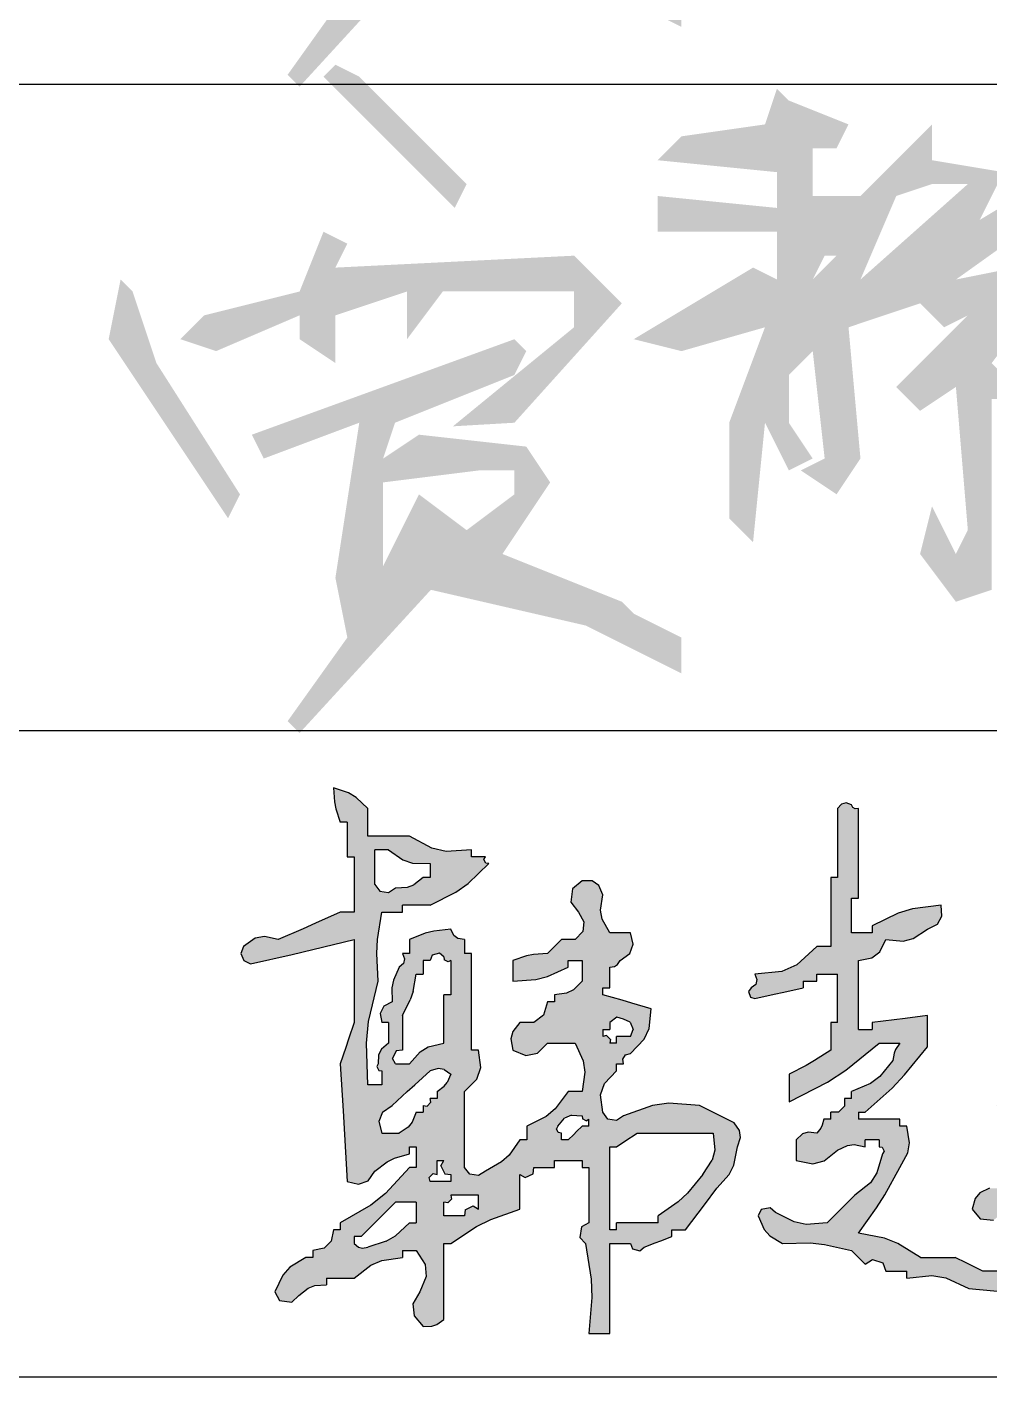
# Model space of a CAD drawing. Extents: x 5026138 to 10158928, y -750500 to -363337.
# Drawn here: x 5030397 to 5031365, y -421410 to -420052 of the extents above; entities that cross this region are included whole.
import ezdxf

# ---------------------------------------------------------------- set-up
doc = ezdxf.new("R2010")
doc.units = 0
doc.header["$LTSCALE"] = 1000
doc.header["$MEASUREMENT"] = 0
doc.layers.get('0').update_dxf_attribs({"linetype": 'CONTINUOUS'})

# ---------------------------------------------------------------- blocks, each defined once
blk = doc.blocks.new('韩超')
h = blk.add_hatch(color=256)
h.dxf.hatch_style = 1
h.paths.add_polyline_path([(0.787849, 0.514197), (0.777955, 0.527898), (0.77346, 0.562754), (0.78123, 0.586063), (0.805739, 0.61125), (0.805739, 0.625142), (0.819631, 0.625142), (0.818004, 0.635027), (0.823773, 0.643681), (0.833523, 0.64598), (0.860867, 0.674873), (0.870953, 0.696725), (0.875199, 0.736279), (0.836353, 0.74757), (0.816903, 0.753127), (0.777955, 0.764063), (0.777955, 0.777955), (0.791847, 0.777955), (0.791847, 0.819631), (0.801775, 0.820971), (0.80763, 0.824875), (0.812685, 0.833523), (0.832189, 0.847055), (0.839321, 0.866071), (0.833523, 0.889091), (0.791847, 0.889091), (0.776856, 0.916298), (0.7735, 0.934755), (0.777955, 0.965498), (0.770329, 0.984025), (0.756314, 0.993368), (0.736279, 0.993282), (0.716867, 0.977277), (0.713907, 0.950644), (0.729333, 0.930768), (0.740061, 0.911103), (0.737625, 0.891618), (0.722387, 0.875199), (0.694603, 0.875199), (0.683489, 0.864086), (0.677932, 0.858529), (0.666819, 0.847415), (0.638572, 0.845181), (0.624291, 0.842325), (0.597358, 0.833523), (0.597358, 0.791847), (0.643081, 0.794876), (0.666726, 0.800787), (0.708495, 0.819631), (0.708495, 0.833523), (0.736279, 0.833523), (0.736279, 0.791847), (0.718733, 0.774249), (0.705317, 0.767541), (0.680711, 0.764063), (0.680711, 0.750171), (0.666819, 0.750171), (0.658732, 0.72359), (0.639033, 0.708815), (0.61125, 0.708495), (0.596777, 0.690733), (0.592946, 0.675409), (0.597358, 0.652926), (0.623512, 0.642026), (0.64687, 0.646697), (0.666819, 0.666819), (0.722387, 0.666819), (0.738834, 0.631134), (0.742077, 0.608437), (0.736279, 0.569574), (0.708495, 0.569574), (0.682162, 0.535076), (0.663824, 0.519794), (0.625142, 0.500114), (0.625142, 0.47233), (0.61125, 0.47233), (0.589715, 0.441777), (0.574435, 0.428025), (0.54179, 0.409816), (0.527664, 0.400538), (0.510468, 0.403404), (0.500114, 0.416762), (0.500114, 0.569574), (0.524623, 0.594762), (0.532393, 0.618071), (0.527898, 0.652926), (0.514006, 0.652926), (0.514006, 0.847415), (0.500114, 0.847415), (0.500114, 0.875199), (0.486416, 0.877514), (0.478388, 0.883536), (0.47233, 0.896037), (0.438162, 0.892345), (0.420863, 0.888021), (0.388977, 0.875199), (0.388977, 0.847415), (0.375085, 0.847415), (0.379444, 0.836821), (0.376971, 0.826928), (0.368139, 0.819631), (0.356965, 0.793593), (0.353947, 0.778504), (0.354247, 0.750171), (0.337644, 0.741703), (0.330222, 0.726858), (0.333409, 0.708495), (0.347301, 0.708495), (0.347301, 0.666819), (0.332737, 0.655189), (0.327028, 0.643772), (0.326463, 0.625142), (0.32344, 0.619715), (0.327253, 0.612088), (0.333409, 0.61125), (0.333409, 0.583466), (0.305625, 0.583466), (0.302565, 0.667178), (0.306887, 0.710398), (0.326463, 0.791847), (0.3234, 0.8474), (0.32482, 0.875797), (0.333409, 0.930768), (0.375085, 0.930768), (0.375085, 0.94466), (0.430654, 0.94466), (0.482374, 0.970498), (0.50707, 0.987931), (0.548736, 1.028012), (0.542559, 1.028676), (0.538615, 1.036564), (0.54179, 1.041904), (0.514006, 1.041904), (0.514006, 1.055796), (0.462884, 1.052445), (0.433869, 1.058893), (0.388977, 1.08358), (0.305625, 1.08358), (0.305625, 1.139148), (0.281985, 1.161307), (0.266841, 1.170393), (0.236165, 1.180825), (0.238399, 1.152578), (0.241255, 1.138297), (0.250057, 1.111364), (0.263949, 1.111364), (0.263949, 1.041904), (0.277841, 1.041904), (0.277841, 0.930768), (0.250057, 0.930768), (0.200194, 0.90821), (0.175186, 0.897095), (0.125028, 0.875199), (0.097454, 0.881715), (0.078516, 0.877928), (0.055568, 0.861307), (0.050109, 0.847376), (0.0559, 0.8329), (0.06946, 0.826577), (0.152955, 0.845407), (0.194635, 0.855133), (0.277841, 0.875199), (0.277841, 0.708495), (0.266727, 0.675154), (0.261171, 0.658483), (0.250057, 0.625142), (0.255939, 0.530696), (0.258718, 0.483462), (0.263949, 0.388977), (0.286969, 0.38318), (0.305985, 0.390311), (0.319517, 0.409816), (0.344599, 0.428141), (0.359268, 0.435475), (0.388977, 0.444546), (0.388977, 0.458438), (0.40287, 0.458438), (0.40287, 0.416762), (0.388977, 0.416762), (0.340729, 0.364454), (0.31168, 0.341215), (0.250057, 0.305625), (0.250057, 0.291733), (0.236165, 0.291733), (0.231424, 0.268639), (0.217583, 0.254798), (0.194489, 0.250057), (0.194489, 0.236165), (0.180597, 0.236165), (0.148793, 0.216524), (0.134276, 0.200394), (0.118082, 0.166705), (0.127514, 0.14947), (0.152825, 0.145854), (0.166705, 0.159759), (0.185336, 0.17447), (0.198563, 0.17943), (0.222273, 0.180597), (0.222273, 0.194489), (0.277841, 0.194489), (0.311245, 0.220472), (0.333233, 0.229896), (0.375085, 0.236165), (0.375085, 0.250057), (0.40287, 0.250057), (0.420685, 0.221738), (0.422698, 0.197582), (0.409816, 0.166705), (0.396068, 0.142401), (0.398473, 0.118345), (0.416762, 0.097244), (0.43433, 0.097627), (0.444154, 0.100901), (0.458438, 0.111136), (0.458438, 0.263949), (0.47233, 0.263949), (0.524193, 0.298154), (0.552768, 0.312442), (0.61125, 0.333409), (0.61125, 0.40287), (0.621931, 0.39652), (0.637706, 0.404407), (0.639034, 0.416762), (0.680711, 0.416762), (0.680711, 0.430654), (0.736279, 0.430654), (0.736279, 0.416762), (0.750171, 0.416762), (0.750171, 0.305625), (0.735269, 0.297653), (0.731714, 0.276323), (0.743225, 0.263949), (0.754517, 0.192544), (0.755945, 0.155413), (0.750171, 0.083352), (0.791847, 0.083352), (0.791847, 0.263949), (0.833523, 0.263949), (0.837499, 0.253205), (0.852744, 0.249394), (0.861307, 0.257003), (0.883535, 0.265338), (0.894648, 0.269506), (0.916876, 0.277841), (0.916876, 0.291733), (0.94466, 0.291733), (0.969894, 0.324902), (0.982398, 0.341574), (1.007174, 0.375085), (1.032146, 0.402761), (1.041693, 0.421855), (1.04885, 0.458438), (1.055218, 0.477023), (1.053221, 0.491001), (1.041904, 0.50706), (0.972444, 0.54179), (0.910919, 0.546316), (0.877697, 0.541786), (0.819631, 0.520952), (0.805828, 0.5112)])
h.paths.add_polyline_path([(0.791847, 0.458438), (0.805739, 0.458438), (0.82241, 0.469551), (0.847415, 0.486222), (1.000228, 0.486222), (1.003038, 0.45197), (0.997988, 0.431769), (0.97939, 0.40287), (0.948039, 0.36501), (0.929334, 0.347744), (0.889091, 0.319517), (0.889091, 0.305625), (0.805739, 0.305625), (0.805739, 0.291733), (0.791847, 0.291733)], flags=16)
h.paths.add_polyline_path([(0.750171, 0.500114), (0.736279, 0.500114), (0.725165, 0.489), (0.719608, 0.483443), (0.708495, 0.47233), (0.694603, 0.47233), (0.694603, 0.486222), (0.688447, 0.48706), (0.684633, 0.494686), (0.687657, 0.500114), (0.701182, 0.516386), (0.715167, 0.52238), (0.736279, 0.520952), (0.736943, 0.514775), (0.744831, 0.510831), (0.750171, 0.514006)], flags=16)
h.paths.add_polyline_path([(0.791847, 0.666819), (0.793521, 0.674497), (0.785633, 0.682384), (0.777955, 0.680711), (0.777955, 0.694603), (0.791847, 0.694603), (0.792194, 0.70849), (0.806202, 0.718996), (0.819631, 0.715441), (0.833192, 0.709118), (0.838982, 0.694641), (0.833523, 0.680711), (0.805739, 0.680711), (0.805739, 0.666819)], flags=16)
h.paths.add_polyline_path([(0.527898, 0.361193), (0.527898, 0.333409), (0.517217, 0.339759), (0.501443, 0.331871), (0.500114, 0.319517), (0.458438, 0.319517), (0.458438, 0.347301), (0.466116, 0.345628), (0.474003, 0.353515), (0.47233, 0.361193)], flags=16)
h.paths.add_polyline_path([(0.47233, 0.40287), (0.47233, 0.388977), (0.430654, 0.388977), (0.42898, 0.396656), (0.436867, 0.404543), (0.444546, 0.40287), (0.444546, 0.430654), (0.458438, 0.430654), (0.452088, 0.419973), (0.459976, 0.404198)], flags=16)
h.paths.add_polyline_path([(0.47233, 0.604304), (0.464836, 0.588169), (0.458643, 0.580427), (0.444546, 0.569574), (0.444546, 0.555682), (0.430654, 0.555682), (0.432327, 0.548004), (0.42444, 0.540117), (0.416762, 0.54179), (0.416762, 0.527898), (0.40287, 0.527898), (0.39467, 0.507807), (0.386422, 0.49791), (0.368139, 0.486222), (0.333409, 0.486222), (0.327612, 0.509242), (0.334743, 0.528258), (0.354247, 0.54179), (0.384775, 0.569612), (0.400056, 0.583504), (0.430654, 0.61125), (0.446814, 0.616197), (0.458647, 0.614224)], flags=16)
h.paths.add_polyline_path([(0.458438, 0.666819), (0.426908, 0.659351), (0.410404, 0.649448), (0.388977, 0.625142), (0.361193, 0.625142), (0.354844, 0.635823), (0.362731, 0.651598), (0.375085, 0.652926), (0.375085, 0.722387), (0.390598, 0.753922), (0.396359, 0.771203), (0.40287, 0.805739), (0.416762, 0.805739), (0.416762, 0.833523), (0.430654, 0.833523), (0.434629, 0.844267), (0.449874, 0.848078), (0.458438, 0.840469), (0.459102, 0.834292), (0.466989, 0.830348), (0.47233, 0.833523), (0.47233, 0.764063), (0.458438, 0.764063)], flags=16)
h.paths.add_polyline_path([(0.40287, 0.347301), (0.40287, 0.305625), (0.388977, 0.305625), (0.360889, 0.27915), (0.342496, 0.268422), (0.305625, 0.257003), (0.294367, 0.254885), (0.286778, 0.256782), (0.277841, 0.263949), (0.277841, 0.277841), (0.291733, 0.277841), (0.319459, 0.305683), (0.333352, 0.319575), (0.361193, 0.347301)], flags=16)
h.paths.add_polyline_path([(0.430654, 1.000228), (0.416762, 1.000228), (0.39813, 0.985517), (0.384903, 0.980557), (0.361193, 0.97939), (0.347067, 0.970112), (0.329871, 0.972978), (0.319517, 0.986336), (0.319517, 1.055796), (0.347301, 1.055796), (0.376072, 1.035613), (0.395527, 1.029128), (0.430654, 1.028012)], flags=16)
h = blk.add_hatch(color=256)
h.dxf.hatch_style = 1
h.paths.add_polyline_path([(1.542018, 0.208381), (1.519791, 0.219494), (1.508677, 0.225051), (1.48645, 0.236165), (1.416989, 0.236165), (1.371255, 0.264232), (1.344642, 0.274582), (1.291961, 0.284787), (1.328443, 0.335457), (1.345237, 0.362046), (1.375313, 0.416762), (1.391241, 0.446575), (1.394603, 0.466747), (1.389205, 0.500114), (1.375313, 0.500114), (1.375313, 0.514006), (1.291961, 0.514006), (1.291961, 0.527898), (1.305853, 0.527898), (1.359796, 0.576664), (1.385101, 0.603375), (1.430881, 0.659873), (1.430881, 0.722387), (1.386427, 0.71683), (1.3642, 0.714052), (1.319745, 0.708495), (1.319745, 0.694603), (1.291961, 0.694603), (1.291961, 0.833523), (1.31926, 0.838693), (1.334923, 0.85044), (1.347529, 0.875199), (1.381781, 0.872389), (1.401982, 0.877439), (1.430881, 0.896037), (1.450883, 0.906123), (1.460131, 0.922307), (1.458666, 0.94466), (1.401114, 0.937345), (1.371819, 0.928557), (1.319745, 0.902983), (1.319745, 0.889091), (1.278069, 0.889091), (1.278069, 0.958552), (1.291961, 0.958552), (1.291961, 1.139148), (1.285806, 1.138304), (1.281086, 1.140664), (1.278069, 1.146094), (1.267308, 1.150023), (1.257931, 1.147679), (1.250285, 1.139148), (1.250285, 1.000228), (1.236393, 1.000228), (1.236393, 0.861307), (1.208609, 0.861307), (1.168183, 0.824416), (1.138053, 0.811024), (1.08358, 0.805739), (1.087939, 0.795145), (1.085465, 0.785252), (1.076634, 0.777955), (1.071121, 0.771113), (1.075065, 0.759282), (1.08358, 0.757117), (1.122533, 0.76519), (1.141984, 0.769358), (1.180825, 0.777955), (1.180825, 0.791847), (1.208609, 0.791847), (1.208609, 0.805739), (1.250285, 0.805739), (1.250285, 0.708495), (1.236393, 0.708495), (1.236393, 0.652926), (1.203973, 0.631977), (1.187234, 0.622213), (1.15304, 0.604304), (1.15304, 0.548736), (1.229739, 0.588318), (1.266619, 0.612432), (1.333637, 0.666819), (1.375313, 0.666819), (1.366995, 0.654381), (1.363975, 0.646831), (1.361421, 0.632088), (1.335054, 0.599814), (1.316435, 0.58585), (1.278069, 0.569574), (1.278069, 0.555682), (1.264177, 0.555682), (1.26415, 0.539965), (1.25211, 0.527924), (1.236393, 0.527898), (1.236393, 0.514006), (1.222501, 0.514006), (1.219217, 0.502022), (1.216226, 0.496039), (1.208609, 0.486222), (1.191149, 0.488205), (1.17971, 0.484393), (1.166932, 0.47233), (1.166932, 0.430654), (1.200708, 0.424307), (1.223469, 0.429997), (1.250285, 0.451492), (1.27048, 0.461183), (1.283894, 0.46286), (1.305853, 0.458438), (1.305853, 0.47233), (1.333637, 0.47233), (1.333637, 0.458438), (1.339793, 0.4576), (1.343606, 0.449973), (1.340583, 0.444546), (1.32937, 0.406076), (1.316213, 0.38634), (1.285015, 0.361193), (1.229447, 0.305625), (1.187056, 0.302553), (1.163204, 0.307323), (1.125256, 0.326463), (1.114566, 0.33576), (1.096818, 0.332211), (1.090526, 0.319517), (1.102438, 0.292491), (1.113943, 0.279343), (1.139148, 0.263949), (1.194983, 0.265062), (1.223561, 0.262204), (1.278069, 0.250057), (1.289183, 0.238943), (1.294739, 0.233386), (1.305853, 0.222273), (1.320568, 0.231877), (1.341519, 0.224893), (1.347529, 0.208381), (1.389205, 0.208381), (1.389205, 0.194489), (1.439628, 0.1998), (1.468259, 0.195028), (1.514234, 0.173651), (1.635959, 0.161998), (1.69773, 0.160594), (1.819859, 0.166705), (1.833779, 0.185933), (1.852296, 0.192877), (1.875427, 0.187543), (1.930995, 0.198656), (1.958779, 0.204213), (2.014348, 0.215327), (2.025534, 0.209917), (2.039748, 0.217024), (2.042132, 0.229219), (2.049428, 0.23805), (2.059322, 0.240524), (2.069916, 0.236165), (2.069916, 0.250057), (2.083808, 0.250057), (2.098401, 0.26772), (2.118188, 0.272666), (2.139376, 0.263949), (2.133917, 0.27788), (2.139708, 0.292356), (2.153268, 0.298679), (2.133073, 0.308371), (2.119659, 0.310047), (2.0977, 0.305625), (2.086586, 0.294512), (2.08103, 0.288955), (2.069916, 0.277841), (2.042132, 0.277841), (2.042132, 0.263949), (1.946785, 0.245868), (1.899372, 0.234712), (1.805967, 0.208381)])
h = blk.add_hatch(color=256)
h.dxf.hatch_style = 1
h.paths.add_polyline_path([(1.831635, 0.573795), (1.812227, 0.549535), (1.792075, 0.500114), (1.762292, 0.496094), (1.744726, 0.484384), (1.729561, 0.458438), (1.700075, 0.463546), (1.684975, 0.469586), (1.6601, 0.486222), (1.637668, 0.49978), (1.627728, 0.515685), (1.62537, 0.54179), (1.603143, 0.54179), (1.592029, 0.54179), (1.569802, 0.54179), (1.586675, 0.509854), (1.593737, 0.492906), (1.604532, 0.458438), (1.621804, 0.436498), (1.61886, 0.407063), (1.597586, 0.388977), (1.597586, 0.375085), (1.55591, 0.375085), (1.536306, 0.36578), (1.526798, 0.35437), (1.52118, 0.333409), (1.537185, 0.313997), (1.563818, 0.311038), (1.583694, 0.326463), (1.614401, 0.331156), (1.630976, 0.339443), (1.653154, 0.361193), (1.667046, 0.361193), (1.708723, 0.361193), (1.720352, 0.375758), (1.731769, 0.381467), (1.750399, 0.382031), (1.77782, 0.376762), (1.791938, 0.37535), (1.819859, 0.375085), (1.821199, 0.385013), (1.825102, 0.390868), (1.833751, 0.395924), (1.815429, 0.411271), (1.805589, 0.418299), (1.785129, 0.430654), (1.829593, 0.491137), (1.853312, 0.520437), (1.903211, 0.57652), (1.923495, 0.606919), (1.927312, 0.631729), (1.917103, 0.666819), (1.904326, 0.678881), (1.892887, 0.682694), (1.875427, 0.680711), (1.875427, 0.650148), (1.875427, 0.634867), (1.875427, 0.604304)])
for p, q in [((0.266841, 1.170393), (0.236165, 1.180825)), ((0.236165, 1.180825), (0.238399, 1.152578)), ((0.281985, 1.161307), (0.266841, 1.170393)), ((0.238399, 1.152578), (0.241255, 1.138297)), ((0.305625, 1.139148), (0.281985, 1.161307)), ((1.257931, 1.147679), (1.250285, 1.139148)), ((1.267308, 1.150023), (1.257931, 1.147679)), ((1.278069, 1.146094), (1.267308, 1.150023)), ((1.281086, 1.140664), (1.278069, 1.146094)), ((1.285806, 1.138304), (1.281086, 1.140664)), ((0.241255, 1.138297), (0.250057, 1.111364)), ((0.305625, 1.08358), (0.305625, 1.139148)), ((1.250285, 1.139148), (1.250285, 1.000228)), ((1.291961, 1.139148), (1.285806, 1.138304)), ((1.291961, 0.958552), (1.291961, 1.139148)), ((0.263949, 1.111364), (0.250057, 1.111364)), ((0.263949, 1.111364), (0.263949, 1.041904)), ((0.388977, 1.08358), (0.305625, 1.08358)), ((0.433869, 1.058893), (0.388977, 1.08358)), ((0.263949, 1.041904), (0.277841, 1.041904)), ((0.277841, 1.041904), (0.277841, 0.930768)), ((0.319517, 0.986336), (0.319517, 1.055796)), ((0.347301, 1.055796), (0.319517, 1.055796)), ((0.347301, 1.055796), (0.376072, 1.035613)), ((0.376072, 1.035613), (0.395527, 1.029128)), ((0.462884, 1.052445), (0.433869, 1.058893)), ((0.514006, 1.055796), (0.462884, 1.052445)), ((0.514006, 1.041904), (0.514006, 1.055796)), ((0.54179, 1.041904), (0.514006, 1.041904)), ((0.538615, 1.036564), (0.54179, 1.041904)), ((0.542559, 1.028676), (0.538615, 1.036564)), ((0.395527, 1.029128), (0.430654, 1.028012)), ((0.430654, 1.028012), (0.430654, 1.000228)), ((0.50707, 0.987931), (0.548736, 1.028012)), ((0.548736, 1.028012), (0.542559, 1.028676)), ((0.319517, 0.986336), (0.329871, 0.972978)), ((0.347067, 0.970112), (0.361193, 0.97939)), ((0.361193, 0.97939), (0.384903, 0.980557)), ((0.384903, 0.980557), (0.39813, 0.985517)), ((0.416762, 1.000228), (0.39813, 0.985517)), ((0.430654, 1.000228), (0.416762, 1.000228)), ((0.482374, 0.970498), (0.50707, 0.987931)), ((0.736279, 0.993282), (0.716867, 0.977277)), ((0.756314, 0.993368), (0.736279, 0.993282)), ((0.770329, 0.984025), (0.756314, 0.993368)), ((0.777955, 0.965498), (0.770329, 0.984025)), ((1.236393, 1.000228), (1.236393, 0.861307)), ((1.250285, 1.000228), (1.236393, 1.000228)), ((0.329871, 0.972978), (0.347067, 0.970112)), ((0.430654, 0.94466), (0.482374, 0.970498)), ((0.716867, 0.977277), (0.713907, 0.950644)), ((0.713907, 0.950644), (0.729333, 0.930768)), ((0.7735, 0.934755), (0.777955, 0.965498)), ((1.278069, 0.958552), (1.291961, 0.958552)), ((1.278069, 0.889091), (1.278069, 0.958552)), ((0.250057, 0.930768), (0.200194, 0.90821)), ((0.277841, 0.930768), (0.250057, 0.930768)), ((0.32482, 0.875797), (0.333409, 0.930768)), ((0.333409, 0.930768), (0.375085, 0.930768)), ((0.375085, 0.930768), (0.375085, 0.94466)), ((0.430654, 0.94466), (0.375085, 0.94466)), ((0.729333, 0.930768), (0.740061, 0.911103)), ((0.776856, 0.916298), (0.7735, 0.934755)), ((1.371819, 0.928557), (1.319745, 0.902983)), ((1.401114, 0.937345), (1.371819, 0.928557)), ((1.458666, 0.94466), (1.401114, 0.937345)), ((1.460131, 0.922307), (1.458666, 0.94466)), ((0.175186, 0.897095), (0.125028, 0.875199)), ((0.200194, 0.90821), (0.175186, 0.897095)), ((0.47233, 0.896037), (0.438162, 0.892345)), ((0.478388, 0.883536), (0.47233, 0.896037)), ((0.740061, 0.911103), (0.737625, 0.891618)), ((0.791847, 0.889091), (0.776856, 0.916298)), ((1.319745, 0.902983), (1.319745, 0.889091)), ((1.401982, 0.877439), (1.430881, 0.896037)), ((1.430881, 0.896037), (1.450883, 0.906123)), ((1.450883, 0.906123), (1.460131, 0.922307)), ((0.078516, 0.877928), (0.055568, 0.861307)), ((0.097454, 0.881715), (0.078516, 0.877928)), ((0.125028, 0.875199), (0.097454, 0.881715)), ((0.194635, 0.855133), (0.277841, 0.875199)), ((0.277841, 0.875199), (0.277841, 0.708495)), ((0.3234, 0.8474), (0.32482, 0.875797)), ((0.420863, 0.888021), (0.388977, 0.875199)), ((0.388977, 0.875199), (0.388977, 0.847415)), ((0.438162, 0.892345), (0.420863, 0.888021)), ((0.486416, 0.877514), (0.478388, 0.883536)), ((0.500114, 0.875199), (0.486416, 0.877514)), ((0.500114, 0.875199), (0.500114, 0.847415)), ((0.694603, 0.875199), (0.683489, 0.864086)), ((0.722387, 0.875199), (0.694603, 0.875199)), ((0.737625, 0.891618), (0.722387, 0.875199)), ((0.833523, 0.889091), (0.791847, 0.889091)), ((0.839321, 0.866071), (0.833523, 0.889091)), ((1.319745, 0.889091), (1.278069, 0.889091)), ((1.334923, 0.85044), (1.347529, 0.875199)), ((1.347529, 0.875199), (1.381781, 0.872389)), ((1.381781, 0.872389), (1.401982, 0.877439)), ((0.055568, 0.861307), (0.050109, 0.847376)), ((0.050109, 0.847376), (0.0559, 0.8329)), ((0.06946, 0.826577), (0.152955, 0.845407)), ((0.152955, 0.845407), (0.194635, 0.855133)), ((0.326463, 0.791847), (0.3234, 0.8474)), ((0.388977, 0.847415), (0.375085, 0.847415)), ((0.375085, 0.847415), (0.379444, 0.836821)), ((0.434629, 0.844267), (0.430654, 0.833523)), ((0.449874, 0.848078), (0.434629, 0.844267)), ((0.458438, 0.840469), (0.449874, 0.848078)), ((0.514006, 0.847415), (0.500114, 0.847415)), ((0.514006, 0.652926), (0.514006, 0.847415)), ((0.624291, 0.842325), (0.597358, 0.833523)), ((0.638572, 0.845181), (0.624291, 0.842325)), ((0.666819, 0.847415), (0.638572, 0.845181)), ((0.677932, 0.858529), (0.666819, 0.847415)), ((0.683489, 0.864086), (0.677932, 0.858529)), ((0.812685, 0.833523), (0.832189, 0.847055)), ((0.832189, 0.847055), (0.839321, 0.866071)), ((1.208609, 0.861307), (1.168183, 0.824416)), ((1.236393, 0.861307), (1.208609, 0.861307)), ((1.31926, 0.838693), (1.334923, 0.85044)), ((0.0559, 0.8329), (0.06946, 0.826577)), ((0.368139, 0.819631), (0.356965, 0.793593)), ((0.376971, 0.826928), (0.368139, 0.819631)), ((0.379444, 0.836821), (0.376971, 0.826928)), ((0.416762, 0.833523), (0.416762, 0.805739)), ((0.430654, 0.833523), (0.416762, 0.833523)), ((0.458438, 0.840469), (0.459102, 0.834292)), ((0.466989, 0.830348), (0.459102, 0.834292)), ((0.47233, 0.833523), (0.466989, 0.830348)), ((0.47233, 0.833523), (0.47233, 0.764063)), ((0.597358, 0.833523), (0.597358, 0.791847)), ((0.666726, 0.800787), (0.708495, 0.819631)), ((0.708495, 0.833523), (0.736279, 0.833523)), ((0.708495, 0.819631), (0.708495, 0.833523)), ((0.736279, 0.833523), (0.736279, 0.791847)), ((0.791847, 0.819631), (0.801775, 0.820971)), ((0.791847, 0.777955), (0.791847, 0.819631)), ((0.801775, 0.820971), (0.80763, 0.824875)), ((0.80763, 0.824875), (0.812685, 0.833523)), ((1.168183, 0.824416), (1.138053, 0.811024)), ((1.291961, 0.833523), (1.31926, 0.838693)), ((1.291961, 0.694603), (1.291961, 0.833523)), ((0.306887, 0.710398), (0.326463, 0.791847)), ((0.356965, 0.793593), (0.353947, 0.778504)), ((0.396359, 0.771203), (0.40287, 0.805739)), ((0.40287, 0.805739), (0.416762, 0.805739)), ((0.597358, 0.791847), (0.643081, 0.794876)), ((0.643081, 0.794876), (0.666726, 0.800787)), ((0.736279, 0.791847), (0.718733, 0.774249)), ((1.138053, 0.811024), (1.08358, 0.805739)), ((1.08358, 0.805739), (1.087939, 0.795145)), ((1.087939, 0.795145), (1.085465, 0.785252)), ((1.180825, 0.791847), (1.208609, 0.791847)), ((1.180825, 0.791847), (1.180825, 0.777955)), ((1.208609, 0.791847), (1.208609, 0.805739)), ((1.208609, 0.805739), (1.250285, 0.805739)), ((1.250285, 0.708495), (1.250285, 0.805739)), ((0.353947, 0.778504), (0.354247, 0.750171)), ((0.396359, 0.771203), (0.390598, 0.753922)), ((0.47233, 0.764063), (0.458438, 0.764063)), ((0.458438, 0.666819), (0.458438, 0.764063)), ((0.705317, 0.767541), (0.680711, 0.764063)), ((0.680711, 0.764063), (0.680711, 0.750171)), ((0.718733, 0.774249), (0.705317, 0.767541)), ((0.777955, 0.777955), (0.791847, 0.777955)), ((0.777955, 0.764063), (0.777955, 0.777955)), ((0.816903, 0.753127), (0.777955, 0.764063)), ((1.076634, 0.777955), (1.071121, 0.771113)), ((1.071121, 0.771113), (1.075065, 0.759282)), ((1.085465, 0.785252), (1.076634, 0.777955)), ((1.08358, 0.757117), (1.122533, 0.76519)), ((1.122533, 0.76519), (1.141984, 0.769358)), ((1.141984, 0.769358), (1.180825, 0.777955)), ((0.337644, 0.741703), (0.330222, 0.726858)), ((0.354247, 0.750171), (0.337644, 0.741703)), ((0.375085, 0.722387), (0.390598, 0.753922)), ((0.666819, 0.750171), (0.658732, 0.72359)), ((0.680711, 0.750171), (0.666819, 0.750171)), ((0.836353, 0.74757), (0.816903, 0.753127)), ((0.875199, 0.736279), (0.836353, 0.74757)), ((0.870953, 0.696725), (0.875199, 0.736279)), ((1.075065, 0.759282), (1.08358, 0.757117)), ((0.277841, 0.708495), (0.266727, 0.675154)), ((0.302565, 0.667178), (0.306887, 0.710398)), ((0.330222, 0.726858), (0.333409, 0.708495)), ((0.347301, 0.708495), (0.333409, 0.708495)), ((0.347301, 0.708495), (0.347301, 0.666819)), ((0.375085, 0.722387), (0.375085, 0.652926)), ((0.61125, 0.708495), (0.596777, 0.690733)), ((0.639033, 0.708815), (0.61125, 0.708495)), ((0.658732, 0.72359), (0.639033, 0.708815)), ((0.792194, 0.70849), (0.791847, 0.694603)), ((0.806202, 0.718996), (0.792194, 0.70849)), ((0.819631, 0.715441), (0.806202, 0.718996)), ((0.833192, 0.709118), (0.819631, 0.715441)), ((0.833192, 0.709118), (0.838982, 0.694641)), ((1.236393, 0.708495), (1.236393, 0.652926)), ((1.250285, 0.708495), (1.236393, 0.708495)), ((1.3642, 0.714052), (1.319745, 0.708495)), ((1.319745, 0.708495), (1.319745, 0.694603)), ((1.386427, 0.71683), (1.3642, 0.714052)), ((1.430881, 0.722387), (1.386427, 0.71683)), ((1.430881, 0.659873), (1.430881, 0.722387)), ((0.596777, 0.690733), (0.592946, 0.675409)), ((0.777955, 0.694603), (0.777955, 0.680711)), ((0.777955, 0.694603), (0.791847, 0.694603)), ((0.785633, 0.682384), (0.777955, 0.680711)), ((0.785633, 0.682384), (0.793521, 0.674497)), ((0.833523, 0.680711), (0.805739, 0.680711)), ((0.805739, 0.666819), (0.805739, 0.680711)), ((0.833523, 0.680711), (0.838982, 0.694641)), ((0.860867, 0.674873), (0.870953, 0.696725)), ((1.291961, 0.694603), (1.319745, 0.694603)), ((0.261171, 0.658483), (0.250057, 0.625142)), ((0.266727, 0.675154), (0.261171, 0.658483)), ((0.305625, 0.583466), (0.302565, 0.667178)), ((0.332737, 0.655189), (0.327028, 0.643772)), ((0.347301, 0.666819), (0.332737, 0.655189)), ((0.375085, 0.652926), (0.362731, 0.651598)), ((0.410404, 0.649448), (0.426908, 0.659351)), ((0.426908, 0.659351), (0.458438, 0.666819)), ((0.527898, 0.652926), (0.514006, 0.652926)), ((0.532393, 0.618071), (0.527898, 0.652926)), ((0.592946, 0.675409), (0.597358, 0.652926)), ((0.597358, 0.652926), (0.623512, 0.642026)), ((0.64687, 0.646697), (0.666819, 0.666819)), ((0.666819, 0.666819), (0.722387, 0.666819)), ((0.722387, 0.666819), (0.738834, 0.631134)), ((0.793521, 0.674497), (0.791847, 0.666819)), ((0.805739, 0.666819), (0.791847, 0.666819)), ((0.833523, 0.64598), (0.860867, 0.674873)), ((1.236393, 0.652926), (1.203973, 0.631977)), ((1.266619, 0.612432), (1.333637, 0.666819)), ((1.333637, 0.666819), (1.375313, 0.666819)), ((1.366995, 0.654381), (1.363975, 0.646831)), ((1.375313, 0.666819), (1.366995, 0.654381)), ((1.385101, 0.603375), (1.430881, 0.659873)), ((0.250057, 0.625142), (0.255939, 0.530696)), ((0.326463, 0.625142), (0.32344, 0.619715)), ((0.327028, 0.643772), (0.326463, 0.625142)), ((0.362731, 0.651598), (0.354844, 0.635823)), ((0.361193, 0.625142), (0.354844, 0.635823)), ((0.361193, 0.625142), (0.388977, 0.625142)), ((0.410404, 0.649448), (0.388977, 0.625142)), ((0.623512, 0.642026), (0.64687, 0.646697)), ((0.738834, 0.631134), (0.742077, 0.608437)), ((0.805739, 0.61125), (0.805739, 0.625142)), ((0.805739, 0.625142), (0.819631, 0.625142)), ((0.818004, 0.635027), (0.823773, 0.643681)), ((0.819631, 0.625142), (0.818004, 0.635027)), ((0.823773, 0.643681), (0.833523, 0.64598)), ((1.203973, 0.631977), (1.187234, 0.622213)), ((1.361421, 0.632088), (1.335054, 0.599814)), ((1.363975, 0.646831), (1.361421, 0.632088)), ((0.32344, 0.619715), (0.327253, 0.612088)), ((0.327253, 0.612088), (0.333409, 0.61125)), ((0.333409, 0.61125), (0.333409, 0.583466)), ((0.430654, 0.61125), (0.400056, 0.583504)), ((0.446814, 0.616197), (0.430654, 0.61125)), ((0.458647, 0.614224), (0.446814, 0.616197)), ((0.458647, 0.614224), (0.47233, 0.604304)), ((0.47233, 0.604304), (0.464836, 0.588169)), ((0.524623, 0.594762), (0.532393, 0.618071)), ((0.742077, 0.608437), (0.736279, 0.569574)), ((0.78123, 0.586063), (0.805739, 0.61125)), ((1.187234, 0.622213), (1.15304, 0.604304)), ((1.15304, 0.604304), (1.15304, 0.548736)), ((1.229739, 0.588318), (1.266619, 0.612432)), ((1.335054, 0.599814), (1.316435, 0.58585)), ((1.359796, 0.576664), (1.385101, 0.603375)), ((0.333409, 0.583466), (0.305625, 0.583466)), ((0.384775, 0.569612), (0.400056, 0.583504)), ((0.444546, 0.569574), (0.458643, 0.580427)), ((0.458643, 0.580427), (0.464836, 0.588169)), ((0.500114, 0.569574), (0.524623, 0.594762)), ((0.77346, 0.562754), (0.78123, 0.586063)), ((1.15304, 0.548736), (1.229739, 0.588318)), ((1.316435, 0.58585), (1.278069, 0.569574)), ((1.305853, 0.527898), (1.359796, 0.576664)), ((0.384775, 0.569612), (0.354247, 0.54179)), ((0.432327, 0.548004), (0.42444, 0.540117)), ((0.432327, 0.548004), (0.430654, 0.555682)), ((0.444546, 0.555682), (0.430654, 0.555682)), ((0.444546, 0.569574), (0.444546, 0.555682)), ((0.500114, 0.416762), (0.500114, 0.569574)), ((0.708495, 0.569574), (0.682162, 0.535076)), ((0.736279, 0.569574), (0.708495, 0.569574)), ((0.777955, 0.527898), (0.77346, 0.562754)), ((0.910919, 0.546316), (0.877697, 0.541786)), ((0.972444, 0.54179), (0.910919, 0.546316)), ((1.264177, 0.555682), (1.26415, 0.539965)), ((1.278069, 0.555682), (1.264177, 0.555682)), ((1.278069, 0.555682), (1.278069, 0.569574)), ((0.255939, 0.530696), (0.258718, 0.483462)), ((0.334743, 0.528258), (0.327612, 0.509242)), ((0.334743, 0.528258), (0.354247, 0.54179)), ((0.40287, 0.527898), (0.39467, 0.507807)), ((0.40287, 0.527898), (0.416762, 0.527898)), ((0.416762, 0.54179), (0.416762, 0.527898)), ((0.416762, 0.54179), (0.42444, 0.540117)), ((0.663824, 0.519794), (0.625142, 0.500114)), ((0.682162, 0.535076), (0.663824, 0.519794)), ((0.687657, 0.500114), (0.701182, 0.516386)), ((0.715167, 0.52238), (0.701182, 0.516386)), ((0.715167, 0.52238), (0.736279, 0.520952)), ((0.736279, 0.520952), (0.736943, 0.514775)), ((0.787849, 0.514197), (0.777955, 0.527898)), ((0.819631, 0.520952), (0.805828, 0.5112)), ((0.877697, 0.541786), (0.819631, 0.520952)), ((1.041904, 0.50706), (0.972444, 0.54179)), ((1.25211, 0.527924), (1.236393, 0.527898)), ((1.236393, 0.514006), (1.236393, 0.527898)), ((1.26415, 0.539965), (1.25211, 0.527924)), ((1.291961, 0.527898), (1.291961, 0.514006)), ((1.291961, 0.527898), (1.305853, 0.527898)), ((0.327612, 0.509242), (0.333409, 0.486222)), ((0.386422, 0.49791), (0.368139, 0.486222)), ((0.39467, 0.507807), (0.386422, 0.49791)), ((0.625142, 0.500114), (0.625142, 0.47233)), ((0.687657, 0.500114), (0.684633, 0.494686)), ((0.688447, 0.48706), (0.684633, 0.494686)), ((0.725165, 0.489), (0.719608, 0.483443)), ((0.725165, 0.489), (0.736279, 0.500114)), ((0.750171, 0.500114), (0.736279, 0.500114)), ((0.744831, 0.510831), (0.736943, 0.514775)), ((0.744831, 0.510831), (0.750171, 0.514006)), ((0.750171, 0.500114), (0.750171, 0.514006)), ((0.805828, 0.5112), (0.787849, 0.514197)), ((1.053221, 0.491001), (1.041904, 0.50706)), ((1.055218, 0.477023), (1.053221, 0.491001)), ((1.216226, 0.496039), (1.208609, 0.486222)), ((1.219217, 0.502022), (1.216226, 0.496039)), ((1.222501, 0.514006), (1.219217, 0.502022)), ((1.236393, 0.514006), (1.222501, 0.514006)), ((1.375313, 0.514006), (1.291961, 0.514006)), ((1.375313, 0.500114), (1.375313, 0.514006)), ((1.389205, 0.500114), (1.375313, 0.500114)), ((1.394603, 0.466747), (1.389205, 0.500114)), ((0.258718, 0.483462), (0.263949, 0.388977)), ((0.333409, 0.486222), (0.368139, 0.486222)), ((0.61125, 0.47233), (0.589715, 0.441777)), ((0.625142, 0.47233), (0.61125, 0.47233)), ((0.694603, 0.486222), (0.688447, 0.48706)), ((0.694603, 0.47233), (0.694603, 0.486222)), ((0.708495, 0.47233), (0.694603, 0.47233)), ((0.719608, 0.483443), (0.708495, 0.47233)), ((0.805739, 0.458438), (0.82241, 0.469551)), ((0.82241, 0.469551), (0.847415, 0.486222)), ((0.847415, 0.486222), (1.000228, 0.486222)), ((1.000228, 0.486222), (1.003038, 0.45197)), ((1.04885, 0.458438), (1.055218, 0.477023)), ((1.17971, 0.484393), (1.166932, 0.47233)), ((1.166932, 0.47233), (1.166932, 0.430654)), ((1.191149, 0.488205), (1.17971, 0.484393)), ((1.208609, 0.486222), (1.191149, 0.488205)), ((1.27048, 0.461183), (1.283894, 0.46286)), ((1.283894, 0.46286), (1.305853, 0.458438)), ((1.333637, 0.47233), (1.305853, 0.47233)), ((1.305853, 0.458438), (1.305853, 0.47233)), ((1.333637, 0.47233), (1.333637, 0.458438)), ((1.391241, 0.446575), (1.394603, 0.466747)), ((0.344599, 0.428141), (0.359268, 0.435475)), ((0.359268, 0.435475), (0.388977, 0.444546)), ((0.388977, 0.458438), (0.40287, 0.458438)), ((0.388977, 0.444546), (0.388977, 0.458438)), ((0.40287, 0.458438), (0.40287, 0.416762)), ((0.589715, 0.441777), (0.574435, 0.428025)), ((0.791847, 0.458438), (0.805739, 0.458438)), ((0.791847, 0.291733), (0.791847, 0.458438)), ((1.003038, 0.45197), (0.997988, 0.431769)), ((1.041693, 0.421855), (1.04885, 0.458438)), ((1.223469, 0.429997), (1.250285, 0.451492)), ((1.250285, 0.451492), (1.27048, 0.461183)), ((1.340583, 0.444546), (1.32937, 0.406076)), ((1.333637, 0.458438), (1.339793, 0.4576)), ((1.339793, 0.4576), (1.343606, 0.449973)), ((1.343606, 0.449973), (1.340583, 0.444546)), ((1.375313, 0.416762), (1.391241, 0.446575)), ((0.305985, 0.390311), (0.319517, 0.409816)), ((0.319517, 0.409816), (0.344599, 0.428141)), ((0.388977, 0.416762), (0.340729, 0.364454)), ((0.40287, 0.416762), (0.388977, 0.416762)), ((0.444546, 0.430654), (0.458438, 0.430654)), ((0.444546, 0.40287), (0.444546, 0.430654)), ((0.452088, 0.419973), (0.458438, 0.430654)), ((0.452088, 0.419973), (0.459976, 0.404198)), ((0.510468, 0.403404), (0.500114, 0.416762)), ((0.54179, 0.409816), (0.527664, 0.400538)), ((0.574435, 0.428025), (0.54179, 0.409816)), ((0.637706, 0.404407), (0.639034, 0.416762)), ((0.639034, 0.416762), (0.680711, 0.416762)), ((0.680711, 0.430654), (0.736279, 0.430654)), ((0.680711, 0.416762), (0.680711, 0.430654)), ((0.736279, 0.430654), (0.736279, 0.416762)), ((0.736279, 0.416762), (0.750171, 0.416762)), ((0.750171, 0.416762), (0.750171, 0.305625)), ((0.97939, 0.40287), (0.997988, 0.431769)), ((1.032146, 0.402761), (1.041693, 0.421855)), ((1.166932, 0.430654), (1.200708, 0.424307)), ((1.200708, 0.424307), (1.223469, 0.429997)), ((1.345237, 0.362046), (1.375313, 0.416762)), ((0.263949, 0.388977), (0.286969, 0.38318)), ((0.286969, 0.38318), (0.305985, 0.390311)), ((0.42898, 0.396656), (0.436867, 0.404543)), ((0.430654, 0.388977), (0.42898, 0.396656)), ((0.47233, 0.388977), (0.430654, 0.388977)), ((0.436867, 0.404543), (0.444546, 0.40287)), ((0.459976, 0.404198), (0.47233, 0.40287)), ((0.47233, 0.40287), (0.47233, 0.388977)), ((0.527664, 0.400538), (0.510468, 0.403404)), ((0.61125, 0.333409), (0.61125, 0.40287)), ((0.61125, 0.40287), (0.621931, 0.39652)), ((0.621931, 0.39652), (0.637706, 0.404407)), ((0.97939, 0.40287), (0.948039, 0.36501)), ((1.007174, 0.375085), (1.032146, 0.402761)), ((1.316213, 0.38634), (1.285015, 0.361193)), ((1.32937, 0.406076), (1.316213, 0.38634)), ((0.340729, 0.364454), (0.31168, 0.341215)), ((0.466116, 0.345628), (0.474003, 0.353515)), ((0.47233, 0.361193), (0.474003, 0.353515)), ((0.527898, 0.361193), (0.47233, 0.361193)), ((0.527898, 0.333409), (0.527898, 0.361193)), ((0.929334, 0.347744), (0.948039, 0.36501)), ((0.982398, 0.341574), (1.007174, 0.375085)), ((1.285015, 0.361193), (1.229447, 0.305625)), ((1.328443, 0.335457), (1.345237, 0.362046)), ((1.526798, 0.35437), (1.52118, 0.333409)), ((1.536306, 0.36578), (1.526798, 0.35437)), ((1.55591, 0.375085), (1.536306, 0.36578)), ((0.31168, 0.341215), (0.250057, 0.305625)), ((0.333352, 0.319575), (0.361193, 0.347301)), ((0.40287, 0.347301), (0.361193, 0.347301)), ((0.40287, 0.347301), (0.40287, 0.305625)), ((0.466116, 0.345628), (0.458438, 0.347301)), ((0.458438, 0.319517), (0.458438, 0.347301)), ((0.501443, 0.331871), (0.500114, 0.319517)), ((0.501443, 0.331871), (0.517217, 0.339759)), ((0.517217, 0.339759), (0.527898, 0.333409)), ((0.552768, 0.312442), (0.61125, 0.333409)), ((0.929334, 0.347744), (0.889091, 0.319517)), ((0.969894, 0.324902), (0.982398, 0.341574)), ((1.096818, 0.332211), (1.090526, 0.319517)), ((1.114566, 0.33576), (1.096818, 0.332211)), ((1.125256, 0.326463), (1.114566, 0.33576)), ((1.163204, 0.307323), (1.125256, 0.326463)), ((1.291961, 0.284787), (1.328443, 0.335457)), ((1.52118, 0.333409), (1.537185, 0.313997)), ((0.250057, 0.305625), (0.250057, 0.291733)), ((0.291733, 0.277841), (0.319459, 0.305683)), ((0.319459, 0.305683), (0.333352, 0.319575)), ((0.388977, 0.305625), (0.360889, 0.27915)), ((0.388977, 0.305625), (0.40287, 0.305625)), ((0.500114, 0.319517), (0.458438, 0.319517)), ((0.524193, 0.298154), (0.552768, 0.312442)), ((0.750171, 0.305625), (0.735269, 0.297653)), ((0.805739, 0.291733), (0.805739, 0.305625)), ((0.889091, 0.305625), (0.805739, 0.305625)), ((0.889091, 0.305625), (0.889091, 0.319517)), ((0.94466, 0.291733), (0.969894, 0.324902)), ((1.090526, 0.319517), (1.102438, 0.292491)), ((1.187056, 0.302553), (1.163204, 0.307323)), ((1.229447, 0.305625), (1.187056, 0.302553)), ((1.537185, 0.313997), (1.563818, 0.311038)), ((0.236165, 0.291733), (0.231424, 0.268639)), ((0.250057, 0.291733), (0.236165, 0.291733)), ((0.291733, 0.277841), (0.277841, 0.277841)), ((0.277841, 0.277841), (0.277841, 0.263949)), ((0.342496, 0.268422), (0.360889, 0.27915)), ((0.47233, 0.263949), (0.524193, 0.298154)), ((0.735269, 0.297653), (0.731714, 0.276323)), ((0.731714, 0.276323), (0.743225, 0.263949)), ((0.805739, 0.291733), (0.791847, 0.291733)), ((0.894648, 0.269506), (0.916876, 0.277841)), ((0.916876, 0.277841), (0.916876, 0.291733)), ((0.916876, 0.291733), (0.94466, 0.291733)), ((1.102438, 0.292491), (1.113943, 0.279343)), ((1.113943, 0.279343), (1.139148, 0.263949)), ((1.344642, 0.274582), (1.291961, 0.284787)), ((1.371255, 0.264232), (1.344642, 0.274582)), ((0.217583, 0.254798), (0.194489, 0.250057)), ((0.194489, 0.250057), (0.194489, 0.236165)), ((0.231424, 0.268639), (0.217583, 0.254798)), ((0.277841, 0.263949), (0.286778, 0.256782)), ((0.286778, 0.256782), (0.294367, 0.254885)), ((0.294367, 0.254885), (0.305625, 0.257003)), ((0.342496, 0.268422), (0.305625, 0.257003)), ((0.375085, 0.250057), (0.40287, 0.250057)), ((0.375085, 0.250057), (0.375085, 0.236165)), ((0.40287, 0.250057), (0.420685, 0.221738)), ((0.458438, 0.263949), (0.47233, 0.263949)), ((0.458438, 0.111136), (0.458438, 0.263949)), ((0.743225, 0.263949), (0.754517, 0.192544)), ((0.791847, 0.083352), (0.791847, 0.263949)), ((0.791847, 0.263949), (0.833523, 0.263949)), ((0.833523, 0.263949), (0.837499, 0.253205)), ((0.837499, 0.253205), (0.852744, 0.249394)), ((0.852744, 0.249394), (0.861307, 0.257003)), ((0.861307, 0.257003), (0.883535, 0.265338)), ((0.883535, 0.265338), (0.894648, 0.269506)), ((1.139148, 0.263949), (1.194983, 0.265062)), ((1.194983, 0.265062), (1.223561, 0.262204)), ((1.223561, 0.262204), (1.278069, 0.250057)), ((1.278069, 0.250057), (1.289183, 0.238943)), ((1.416989, 0.236165), (1.371255, 0.264232)), ((0.180597, 0.236165), (0.148793, 0.216524)), ((0.194489, 0.236165), (0.180597, 0.236165)), ((0.277841, 0.194489), (0.311245, 0.220472)), ((0.311245, 0.220472), (0.333233, 0.229896)), ((0.333233, 0.229896), (0.375085, 0.236165)), ((0.420685, 0.221738), (0.422698, 0.197582)), ((1.289183, 0.238943), (1.294739, 0.233386)), ((1.294739, 0.233386), (1.305853, 0.222273)), ((1.305853, 0.222273), (1.320568, 0.231877)), ((1.320568, 0.231877), (1.341519, 0.224893)), ((1.341519, 0.224893), (1.347529, 0.208381)), ((1.416989, 0.236165), (1.48645, 0.236165)), ((1.508677, 0.225051), (1.48645, 0.236165)), ((1.519791, 0.219494), (1.508677, 0.225051)), ((1.542018, 0.208381), (1.519791, 0.219494)), ((0.134276, 0.200394), (0.118082, 0.166705)), ((0.148793, 0.216524), (0.134276, 0.200394)), ((0.222273, 0.194489), (0.277841, 0.194489)), ((0.222273, 0.194489), (0.222273, 0.180597)), ((0.422698, 0.197582), (0.409816, 0.166705)), ((0.754517, 0.192544), (0.755945, 0.155413)), ((1.347529, 0.208381), (1.389205, 0.208381)), ((1.389205, 0.194489), (1.389205, 0.208381)), ((1.389205, 0.194489), (1.439628, 0.1998)), ((1.439628, 0.1998), (1.468259, 0.195028)), ((1.468259, 0.195028), (1.514234, 0.173651)), ((1.805967, 0.208381), (1.542018, 0.208381)), ((0.118082, 0.166705), (0.127514, 0.14947)), ((0.166705, 0.159759), (0.185336, 0.17447)), ((0.185336, 0.17447), (0.198563, 0.17943)), ((0.198563, 0.17943), (0.222273, 0.180597)), ((0.409816, 0.166705), (0.396068, 0.142401)), ((1.514234, 0.173651), (1.635959, 0.161998)), ((0.127514, 0.14947), (0.152825, 0.145854)), ((0.152825, 0.145854), (0.166705, 0.159759)), ((0.396068, 0.142401), (0.398473, 0.118345)), ((0.755945, 0.155413), (0.750171, 0.083352)), ((0.398473, 0.118345), (0.416762, 0.097244)), ((0.444154, 0.100901), (0.458438, 0.111136)), ((0.416762, 0.097244), (0.43433, 0.097627)), ((0.43433, 0.097627), (0.444154, 0.100901)), ((0.750171, 0.083352), (0.791847, 0.083352))]:
    blk.add_line(p, q)

msp = doc.modelspace()

# ---------------------------------------------------------------- hatches: boundary and pattern name
h = msp.add_hatch(color=0)
h.dxf.hatch_style = 1
h.paths.add_polyline_path([(5030527.5, -419740.4), (5030503.5, -419668.4), (5030491.5, -419656.4), (5030479.5, -419716.4), (5030599.5, -419896.4), (5030611.5, -419872.4)])
h.paths.add_polyline_path([(5030671.5, -419692.4), (5030671.5, -419716.4), (5030707.5, -419740.4), (5030707.5, -419692.4), (5030779.5, -419668.4), (5030779.5, -419716.4), (5030815.5, -419668.4), (5030947.5, -419668.4), (5030947.5, -419704.4), (5030825.7, -419804), (5030887.5, -419800.4), (5030995.5, -419680.4), (5030947.5, -419632.4), (5030707.5, -419644.4), (5030719.5, -419620.4), (5030695.5, -419608.4), (5030671.5, -419668.4), (5030575.5, -419692.4), (5030551.5, -419716.4), (5030587.5, -419728.4)])
h.paths.add_polyline_path([(5030887.5, -419752.4), (5030899.5, -419728.4), (5030887.5, -419716.4), (5030623.5, -419812.4), (5030635.5, -419836.4), (5030731.5, -419800.4), (5030707.5, -419956.4), (5030719.5, -420016.4), (5030659.5, -420100.4), (5030671.5, -420112.4), (5030803.5, -419968.4), (5030959.5, -420004.4), (5031055.5, -420052.4), (5031055.5, -420016.4), (5031007.5, -419992.4), (5030995.5, -419980.4), (5030875.5, -419932.4), (5030923.5, -419860.4), (5030899.5, -419824.4), (5030791.5, -419812.4), (5030755.5, -419836.4), (5030767.5, -419800.4)])
h.paths.add_polyline_path([(5030755.5, -419860.4), (5030851.5, -419848.4), (5030887.5, -419848.4), (5030887.5, -419872.4), (5030839.5, -419908.4), (5030791.5, -419872.4), (5030755.5, -419944.4)], flags=16)
h = msp.add_hatch(color=0)
h.dxf.hatch_style = 1
h.paths.add_polyline_path([(5030731.5, -420102.4), (5030707.5, -420090.4), (5030695.5, -420102.4), (5030827.5, -420234.4), (5030839.5, -420210.4)])
h = msp.add_hatch(color=0)
h.dxf.hatch_style = 1
h.paths.add_polyline_path([(5031223.5, -420150.4), (5031163.5, -420126.4), (5031151.5, -420114.4), (5031139.5, -420150.4), (5031055.5, -420162.4), (5031031.5, -420186.4), (5031151.5, -420198.4), (5031151.5, -420234.4), (5031031.5, -420222.4), (5031031.5, -420258.4), (5031151.5, -420258.4), (5031151.5, -420306.4), (5031127.5, -420294.4), (5031007.5, -420366.4), (5031055.5, -420378.4), (5031139.5, -420354.4), (5031103.5, -420450.4), (5031103.5, -420546.4), (5031127.5, -420570.4), (5031139.5, -420450.4), (5031163.5, -420498.4), (5031187.5, -420486.4), (5031163.5, -420450.4), (5031163.5, -420402.4), (5031187.5, -420378.4), (5031199.5, -420486.4), (5031175.5, -420498.4), (5031211.5, -420522.4), (5031235.5, -420486.4), (5031223.5, -420354.4), (5031295.5, -420330.4), (5031319.5, -420354.4), (5031343.5, -420342.4), (5031271.5, -420414.4), (5031295.5, -420438.4), (5031331.5, -420414.4), (5031343.5, -420558.4), (5031331.5, -420582.4), (5031307.5, -420534.4), (5031295.5, -420582.4), (5031331.5, -420630.4), (5031367.5, -420618.4), (5031367.5, -420426.4), (5031391.5, -420426.4), (5031439.5, -420378.4), (5031487.5, -420282.4), (5031595.5, -420258.4), (5031595.5, -420282.4), (5031559.5, -420270.4), (5031475.5, -420414.4), (5031499.5, -420426.4), (5031535.5, -420366.4), (5031583.5, -420330.4), (5031595.5, -420438.4), (5031643.5, -420438.4), (5031631.5, -420330.4), (5031679.5, -420342.4), (5031703.5, -420318.4), (5031739.5, -420318.4), (5031739.5, -420270.4), (5031691.5, -420186.4), (5031691.5, -420282.4), (5031679.5, -420306.4), (5031631.5, -420294.4), (5031631.5, -420246.4), (5031667.5, -420210.4), (5031655.5, -420186.4), (5031523.5, -420246.4), (5031451.5, -420210.4), (5031415.5, -420210.4), (5031355.5, -420246.4), (5031379.5, -420198.4), (5031307.5, -420186.4), (5031307.5, -420150.4), (5031235.5, -420222.4), (5031187.5, -420222.4), (5031187.5, -420174.4), (5031211.5, -420174.4)])
h.paths.add_polyline_path([(5031199.5, -420282.4), (5031211.5, -420282.4), (5031187.5, -420306.4)], flags=16)
h.paths.add_polyline_path([(5031271.5, -420222.4), (5031307.5, -420210.4), (5031343.5, -420210.4), (5031235.5, -420306.4)], flags=16)
h.paths.add_polyline_path([(5031331.5, -420306.4), (5031415.5, -420246.4), (5031451.5, -420246.4), (5031451.5, -420282.4), (5031379.5, -420402.4), (5031367.5, -420390.4), (5031403.5, -420342.4), (5031391.5, -420294.4)], flags=16)
h = msp.add_hatch(color=0)
h.dxf.hatch_style = 1
h.paths.add_polyline_path([(5030527.5, -420390.4), (5030503.5, -420318.4), (5030491.5, -420306.4), (5030479.5, -420366.4), (5030599.5, -420546.4), (5030611.5, -420522.4)])
h.paths.add_polyline_path([(5030671.5, -420342.4), (5030671.5, -420366.4), (5030707.5, -420390.4), (5030707.5, -420342.4), (5030779.5, -420318.4), (5030779.5, -420366.4), (5030815.5, -420318.4), (5030947.5, -420318.4), (5030947.5, -420354.4), (5030825.7, -420454), (5030887.5, -420450.4), (5030995.5, -420330.4), (5030947.5, -420282.4), (5030707.5, -420294.4), (5030719.5, -420270.4), (5030695.5, -420258.4), (5030671.5, -420318.4), (5030575.5, -420342.4), (5030551.5, -420366.4), (5030587.5, -420378.4)])
h.paths.add_polyline_path([(5030887.5, -420402.4), (5030899.5, -420378.4), (5030887.5, -420366.4), (5030623.5, -420462.4), (5030635.5, -420486.4), (5030731.5, -420450.4), (5030707.5, -420606.4), (5030719.5, -420666.4), (5030659.5, -420750.4), (5030671.5, -420762.4), (5030803.5, -420618.4), (5030959.5, -420654.4), (5031055.5, -420702.4), (5031055.5, -420666.4), (5031007.5, -420642.4), (5030995.5, -420630.4), (5030875.5, -420582.4), (5030923.5, -420510.4), (5030899.5, -420474.4), (5030791.5, -420462.4), (5030755.5, -420486.4), (5030767.5, -420450.4)])
h.paths.add_polyline_path([(5030755.5, -420510.4), (5030851.5, -420498.4), (5030887.5, -420498.4), (5030887.5, -420522.4), (5030839.5, -420558.4), (5030791.5, -420522.4), (5030755.5, -420594.4)], flags=16)

# ---------------------------------------------------------------- linework, layer by layer
for p, q in [((5028637.6, -420110), (5034137.6, -420110)), ((5028637.6, -420760), (5034137.6, -420760)), ((5028637.6, -421410), (5046637.6, -421410))]:
    msp.add_line(p, q)

# ---------------------------------------------------------------- block references
at = {"xscale": 500, "yscale": 500, "zscale": 500}
msp.add_blockref('韩超', (5030587.4, -421407.8), dxfattribs=at)

doc.saveas('drawing.dxf')
